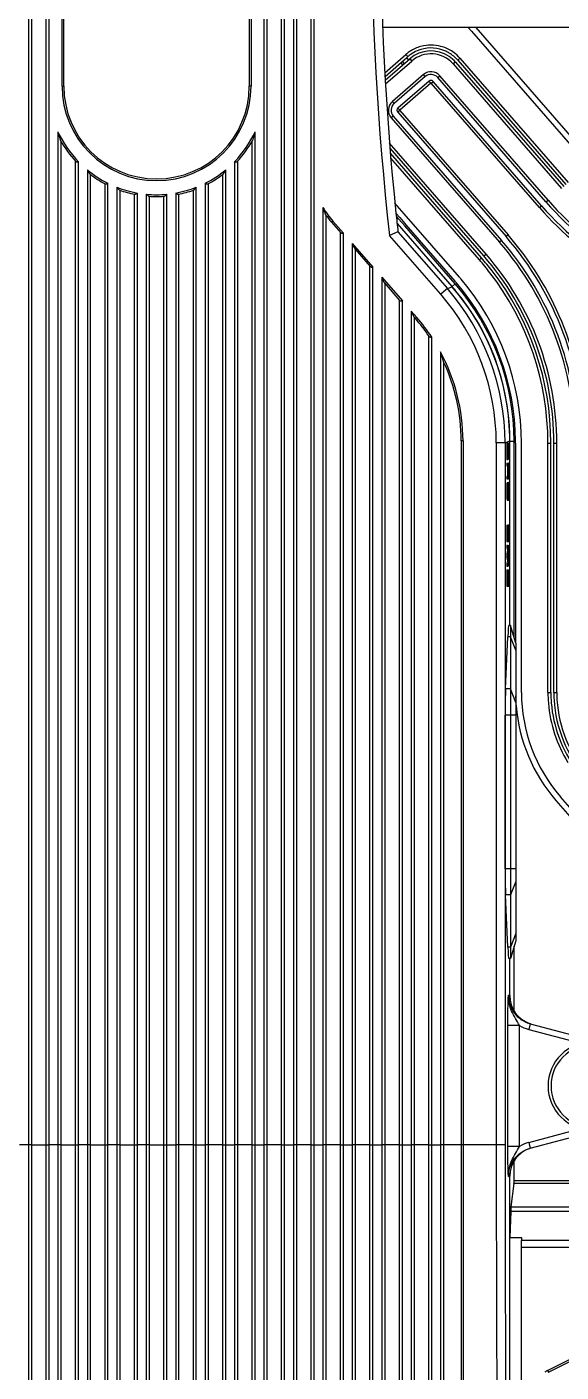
# Model space of a CAD drawing. Header units: millimetres. Extents: x -1070 to 42146, y 1440 to 12921.
# Drawn here: x 6972.3 to 7063, y 3019.2 to 3247.9 of the extents above; entities that cross this region are included whole.
import ezdxf

# ---------------------------------------------------------------- set-up
doc = ezdxf.new("R2010")
doc.units = ezdxf.units.MM
doc.layers.add('06___PRT_ALL_SURFS', color=7, linetype='Continuous')

msp = doc.modelspace()

# ---------------------------------------------------------------- linework, layer by layer
at = {"color": 7, "linetype": 'Continuous', "lineweight": -3}
for p, q in [((6972.525, 3477.826), (6972.525, 3057.826)), ((6973.025, 3477.826), (6973.025, 3057.826)), ((6975.525, 3057.826), (6975.525, 3477.826)), ((6976.025, 3057.826), (6976.025, 3477.826)), ((7012.525, 3477.826), (7012.525, 3057.826)), ((7013.025, 3477.826), (7013.025, 3057.826)), ((7015.525, 3057.826), (7015.525, 3477.826)), ((7016.025, 3057.826), (7016.025, 3477.826)), ((7017.525, 3477.826), (7017.525, 3057.826)), ((7018.025, 3477.826), (7018.025, 3057.826)), ((7020.525, 3057.826), (7020.525, 3477.826)), ((7021.025, 3057.826), (7021.025, 3477.826)), ((6978.225, 3237.826), (6978.225, 3297.826)), ((6978.525, 3237.826), (6978.525, 3297.826)), ((7010.025, 3297.826), (7010.025, 3237.826)), ((7010.325, 3297.826), (7010.325, 3237.826)), ((7047.212, 3247.826), (7032.681, 3247.826)), ((7048.537, 3247.826), (7047.212, 3247.826)), ((7047.212, 3247.826), (7047.782, 3247.17)), ((7047.782, 3247.17), (7067.59, 3224.384)), ((7212.275, 3247.826), (7048.537, 3247.826)), ((7068.345, 3225.04), (7048.537, 3247.826)), ((7033.047, 3240.121), (7036.628, 3243.234)), ((7033.08, 3239.487), (7036.768, 3242.693)), ((7033.116, 3238.856), (7037.284, 3242.48)), ((7033.155, 3238.228), (7037.612, 3242.102)), ((7035.743, 3241.802), (7036.071, 3241.425)), ((7036.013, 3242.037), (7036.341, 3241.66)), ((7036.628, 3243.234), (7036.956, 3242.857)), ((7036.768, 3242.693), (7036.956, 3242.857)), ((7037.096, 3242.316), (7036.768, 3242.693)), ((7037.284, 3242.48), (7037.612, 3242.102)), ((7045.044, 3241.937), (7044.666, 3241.609)), ((7044.666, 3241.609), (7063.062, 3220.448)), ((7045.044, 3241.937), (7063.439, 3220.776)), ((7045.798, 3242.593), (7045.421, 3242.265)), ((7045.421, 3242.265), (7063.816, 3221.104)), ((7045.798, 3242.593), (7064.194, 3221.432)), ((7033.215, 3238.942), (7033.102, 3239.071)), ((7039.608, 3239.807), (7034.325, 3235.214)), ((7039.909, 3239.461), (7034.626, 3234.868)), ((7039.909, 3239.461), (7039.608, 3239.807)), ((7042.025, 3239.313), (7042.371, 3239.613)), ((7060.42, 3218.151), (7042.025, 3239.313)), ((7060.766, 3218.452), (7042.371, 3239.613)), ((6978.225, 3237.826), (6978.525, 3237.826)), ((7010.325, 3237.826), (7010.025, 3237.826)), ((7040.565, 3238.706), (7035.282, 3234.114)), ((7040.865, 3238.36), (7035.582, 3233.768)), ((7040.865, 3238.36), (7040.565, 3238.706)), ((7040.924, 3238.356), (7041.27, 3238.657)), ((7059.32, 3217.195), (7040.924, 3238.356)), ((7059.665, 3217.495), (7041.27, 3238.657)), ((7034.626, 3234.868), (7034.325, 3235.214)), ((7034.478, 3232.752), (7034.132, 3232.452)), ((7034.132, 3232.452), (7052.527, 3211.29)), ((7034.478, 3232.752), (7052.873, 3211.591)), ((7035.578, 3233.709), (7035.232, 3233.408)), ((7035.232, 3233.408), (7053.628, 3212.247)), ((7035.582, 3233.768), (7035.282, 3234.114)), ((7035.578, 3233.709), (7053.974, 3212.547)), ((6977.525, 3230.09), (6977.525, 3057.826)), ((7011.025, 3057.826), (7011.025, 3230.09)), ((6978.025, 3228.472), (6978.025, 3057.826)), ((7010.525, 3057.826), (7010.525, 3228.472)), ((7050.232, 3209.295), (7033.855, 3228.134)), ((7049.854, 3208.967), (7033.926, 3227.29)), ((7049.477, 3208.639), (7033.996, 3226.447)), ((7049.1, 3208.31), (7034.067, 3225.603)), ((6980.525, 3225.033), (6980.525, 3225.078)), ((6980.525, 3057.826), (6980.525, 3225.033)), ((6981.025, 3057.826), (6981.025, 3224.987)), ((6982.525, 3223.601), (6982.525, 3057.826)), ((7006.025, 3057.826), (7006.025, 3223.601)), ((7007.525, 3224.987), (7007.525, 3057.826)), ((7008.025, 3225.078), (7008.025, 3225.033)), ((7008.025, 3225.033), (7008.025, 3057.826)), ((6983.025, 3222.826), (6983.025, 3057.826)), ((6985.525, 3221.221), (6985.525, 3221.243)), ((6985.525, 3057.826), (6985.525, 3221.221)), ((6986.025, 3057.826), (6986.025, 3221.323)), ((7002.525, 3221.323), (7002.525, 3057.826)), ((7003.025, 3221.243), (7003.025, 3221.221)), ((7003.025, 3221.221), (7003.025, 3057.826)), ((7005.525, 3057.826), (7005.525, 3222.826)), ((6987.525, 3220.655), (6987.525, 3057.826)), ((6988.025, 3220.148), (6988.025, 3057.826)), ((6990.525, 3219.446), (6990.525, 3219.455)), ((6990.525, 3057.826), (6990.525, 3219.446)), ((6991.025, 3057.826), (6991.025, 3219.664)), ((6992.525, 3219.459), (6992.525, 3057.826)), ((6993.025, 3219.118), (6993.025, 3057.826)), ((6995.525, 3057.826), (6995.525, 3219.118)), ((6996.025, 3057.826), (6996.025, 3219.459)), ((6997.525, 3219.664), (6997.525, 3057.826)), ((6998.025, 3219.455), (6998.025, 3219.446)), ((6998.025, 3219.446), (6998.025, 3057.826)), ((7000.525, 3057.826), (7000.525, 3220.148)), ((7001.025, 3057.826), (7001.025, 3220.655)), ((7022.525, 3217.205), (7022.525, 3057.826)), ((7036.33, 3216.141), (7034.772, 3217.934)), ((7034.953, 3216.2), (7035.575, 3215.485)), ((7059.32, 3217.195), (7059.665, 3217.495)), ((7060.42, 3218.151), (7060.766, 3218.452)), ((7023.025, 3215.926), (7023.025, 3057.826)), ((7024.226, 3214.899), (7024, 3214.702)), ((7024, 3214.702), (7025.566, 3212.9)), ((7024.226, 3214.899), (7026.025, 3212.83)), ((7035.361, 3215.299), (7035.005, 3215.708)), ((7035.403, 3214.201), (7035.13, 3214.515)), ((7035.135, 3214.467), (7044.469, 3203.73)), ((7035.922, 3214.652), (7035.361, 3215.299)), ((7035.909, 3213.62), (7035.403, 3214.201)), ((7035.575, 3215.485), (7036.137, 3214.839)), ((7036.428, 3214.071), (7035.922, 3214.652)), ((7036.137, 3214.839), (7036.642, 3214.258)), ((7045.703, 3205.358), (7036.33, 3216.141)), ((7045.003, 3204.206), (7036.428, 3214.071)), ((7036.642, 3214.258), (7044.949, 3204.702)), ((7025.525, 3212.9), (7025.525, 3212.948)), ((7025.525, 3057.826), (7025.525, 3212.9)), ((7026.025, 3057.826), (7026.025, 3212.83)), ((7035.281, 3213.073), (7033.842, 3212.443)), ((7042.533, 3202.445), (7033.842, 3212.443)), ((7035.281, 3213.073), (7043.664, 3203.429)), ((7044.484, 3203.755), (7035.909, 3213.62)), ((7053.974, 3212.547), (7053.628, 3212.247)), ((7027.525, 3211.104), (7031.025, 3207.078)), ((7027.525, 3211.104), (7027.525, 3057.826)), ((7027.983, 3210.12), (7030.566, 3207.148)), ((7028.025, 3210.072), (7028.025, 3057.826)), ((7052.873, 3211.591), (7052.527, 3211.29)), ((7030.525, 3207.148), (7030.525, 3207.196)), ((7030.525, 3057.826), (7030.525, 3207.148)), ((7031.025, 3057.826), (7031.025, 3207.078)), ((7049.1, 3208.31), (7049.477, 3208.639)), ((7049.854, 3208.967), (7050.232, 3209.295)), ((7032.525, 3205.352), (7036.025, 3201.326)), ((7032.525, 3205.352), (7032.525, 3057.826)), ((7032.983, 3204.368), (7035.566, 3201.396)), ((7033.025, 3204.32), (7033.025, 3057.826)), ((7043.664, 3203.429), (7042.533, 3202.445)), ((7043.664, 3203.429), (7044.469, 3203.73)), ((7044.484, 3203.755), (7045.003, 3204.206)), ((7035.525, 3201.396), (7035.525, 3201.444)), ((7035.525, 3057.826), (7035.525, 3201.396)), ((7036.025, 3057.826), (7036.025, 3201.326)), ((7037.525, 3199.601), (7038.469, 3198.514)), ((7037.525, 3199.601), (7037.525, 3057.826)), ((7037.983, 3198.616), (7038.243, 3198.317)), ((7038.025, 3198.568), (7038.025, 3057.826)), ((7038.469, 3198.514), (7038.243, 3198.317)), ((7040.525, 3195.295), (7040.525, 3195.356)), ((7040.525, 3057.826), (7040.525, 3195.295)), ((7041.025, 3057.826), (7041.025, 3195.149)), ((7042.525, 3192.635), (7042.525, 3057.826)), ((7043.025, 3190.97), (7043.025, 3057.826)), ((7046.025, 3177.503), (7046.025, 3057.826)), ((7046.325, 3177.503), (7046.025, 3177.503)), ((7046.325, 3177.503), (7046.325, 3057.826)), ((7053.47, 3177.202), (7054.275, 3177.503)), ((7054.275, 3146.126), (7054.275, 3177.503)), ((7054.302, 3146.126), (7054.302, 3177.494)), ((7054.302, 3177.494), (7054.99, 3177.494)), ((7054.99, 3146.126), (7054.99, 3177.494)), ((7053.47, 3177.202), (7051.97, 3177.202)), ((7051.97, 3177.202), (7051.97, 3057.826)), ((7053.47, 3177.202), (7053.47, 3057.826)), ((7053.768, 3177.201), (7053.968, 3177.201)), ((7053.768, 3177.201), (7053.768, 3174.351)), ((7053.985, 3177.201), (7053.968, 3177.201)), ((7053.968, 3177.201), (7053.968, 3174.351)), ((7053.985, 3176.001), (7053.985, 3177.201)), ((7054.125, 3176.001), (7053.985, 3176.001)), ((7053.985, 3175.551), (7054.125, 3175.551)), ((7053.985, 3174.351), (7053.985, 3175.551)), ((7054.125, 3175.551), (7054.125, 3176.001)), ((7055.251, 3177.148), (7055.251, 3146.126)), ((7056.251, 3134.728), (7056.251, 3177.148)), ((7060.751, 3134.728), (7060.751, 3177.148)), ((7060.751, 3177.148), (7061.251, 3177.148)), ((7061.251, 3134.728), (7061.251, 3177.148)), ((7061.751, 3134.728), (7061.751, 3177.148)), ((7061.751, 3177.148), (7062.251, 3177.148)), ((7062.251, 3134.728), (7062.251, 3177.148)), ((7053.768, 3174.351), (7053.968, 3174.351)), ((7053.768, 3173.751), (7053.968, 3173.751)), ((7053.768, 3173.751), (7053.768, 3173.301)), ((7053.768, 3173.301), (7053.968, 3173.301)), ((7053.872, 3173.301), (7053.885, 3173.226)), ((7053.885, 3173.226), (7054.085, 3173.226)), ((7053.885, 3173.226), (7053.895, 3173.076)), ((7053.895, 3173.076), (7054.095, 3173.076)), ((7053.895, 3173.076), (7053.902, 3172.851)), ((7053.902, 3172.851), (7054.102, 3172.851)), ((7053.902, 3172.851), (7053.905, 3172.551)), ((7053.968, 3174.351), (7053.985, 3174.351)), ((7054.072, 3173.751), (7053.968, 3173.751)), ((7053.968, 3173.751), (7053.968, 3173.301)), ((7053.968, 3173.301), (7054.072, 3173.301)), ((7054.088, 3173.676), (7054.072, 3173.751)), ((7054.072, 3173.301), (7054.085, 3173.226)), ((7054.085, 3173.226), (7054.095, 3173.076)), ((7054.102, 3173.526), (7054.088, 3173.676)), ((7054.095, 3173.076), (7054.102, 3172.851)), ((7054.115, 3173.226), (7054.102, 3173.526)), ((7054.102, 3172.851), (7054.105, 3172.551)), ((7054.122, 3172.926), (7054.115, 3173.226)), ((7054.125, 3172.551), (7054.122, 3172.926)), ((7053.768, 3171.501), (7053.968, 3171.501)), ((7053.768, 3171.501), (7053.768, 3171.051)), ((7053.768, 3171.051), (7053.968, 3171.051)), ((7053.822, 3170.451), (7053.805, 3170.376)), ((7053.822, 3170.451), (7054.022, 3170.451)), ((7053.885, 3171.576), (7053.872, 3171.501)), ((7053.895, 3171.726), (7053.885, 3171.576)), ((7053.885, 3171.576), (7054.085, 3171.576)), ((7053.902, 3171.951), (7053.895, 3171.726)), ((7053.895, 3171.726), (7054.095, 3171.726)), ((7053.905, 3172.251), (7053.902, 3171.951)), ((7053.902, 3171.951), (7054.102, 3171.951)), ((7053.905, 3172.551), (7054.105, 3172.551)), ((7053.905, 3172.551), (7053.905, 3172.251)), ((7053.905, 3172.251), (7054.105, 3172.251)), ((7054.072, 3171.501), (7053.968, 3171.501)), ((7053.968, 3171.501), (7053.968, 3171.051)), ((7053.968, 3171.051), (7054.072, 3171.051)), ((7054.022, 3170.451), (7054.005, 3170.376)), ((7054.072, 3170.451), (7054.022, 3170.451)), ((7054.085, 3171.576), (7054.072, 3171.501)), ((7054.072, 3171.051), (7054.088, 3171.126)), ((7054.088, 3170.376), (7054.072, 3170.451)), ((7054.095, 3171.726), (7054.085, 3171.576)), ((7054.088, 3171.126), (7054.102, 3171.276)), ((7054.102, 3171.951), (7054.095, 3171.726)), ((7054.105, 3172.251), (7054.102, 3171.951)), ((7054.102, 3171.276), (7054.115, 3171.576)), ((7054.105, 3172.551), (7054.105, 3172.251)), ((7054.115, 3171.576), (7054.122, 3171.876)), ((7054.122, 3171.876), (7054.125, 3172.251)), ((7054.125, 3172.251), (7054.125, 3172.551)), ((7053.772, 3169.626), (7053.768, 3169.251)), ((7053.768, 3169.251), (7053.968, 3169.251)), ((7053.768, 3169.251), (7053.768, 3168.651)), ((7053.768, 3168.651), (7053.968, 3168.651)), ((7053.768, 3168.651), (7053.772, 3168.276)), ((7053.778, 3169.926), (7053.772, 3169.626)), ((7053.772, 3169.626), (7053.971, 3169.626)), ((7053.772, 3168.276), (7053.971, 3168.276)), ((7053.772, 3168.276), (7053.778, 3167.976)), ((7053.792, 3170.226), (7053.778, 3169.926)), ((7053.778, 3169.926), (7053.978, 3169.926)), ((7053.805, 3170.376), (7053.792, 3170.226)), ((7053.792, 3170.226), (7053.991, 3170.226)), ((7053.805, 3170.376), (7054.005, 3170.376)), ((7053.971, 3169.626), (7053.968, 3169.251)), ((7053.968, 3169.251), (7053.968, 3168.651)), ((7053.968, 3168.651), (7053.971, 3168.276)), ((7053.978, 3169.926), (7053.971, 3169.626)), ((7053.971, 3168.276), (7053.978, 3167.976)), ((7053.991, 3170.226), (7053.978, 3169.926)), ((7053.988, 3169.251), (7053.991, 3169.551)), ((7053.988, 3168.651), (7053.988, 3169.251)), ((7053.988, 3169.251), (7054.105, 3169.251)), ((7053.991, 3168.351), (7053.988, 3168.651)), ((7053.988, 3168.651), (7054.105, 3168.651)), ((7054.005, 3170.376), (7053.991, 3170.226)), ((7053.991, 3169.551), (7053.998, 3169.776)), ((7053.991, 3169.551), (7054.102, 3169.551)), ((7053.998, 3168.126), (7053.991, 3168.351)), ((7053.991, 3168.351), (7054.102, 3168.351)), ((7053.998, 3169.776), (7054.008, 3169.926)), ((7053.998, 3169.776), (7054.095, 3169.776)), ((7054.008, 3169.926), (7054.022, 3170.001)), ((7054.008, 3169.926), (7054.085, 3169.926)), ((7054.022, 3170.001), (7054.072, 3170.001)), ((7054.072, 3170.001), (7054.085, 3169.926)), ((7054.085, 3169.926), (7054.095, 3169.776)), ((7054.102, 3170.226), (7054.088, 3170.376)), ((7054.095, 3169.776), (7054.102, 3169.551)), ((7054.102, 3168.351), (7054.095, 3168.126)), ((7054.115, 3169.926), (7054.102, 3170.226)), ((7054.102, 3169.551), (7054.105, 3169.251)), ((7054.105, 3168.651), (7054.102, 3168.351)), ((7054.105, 3169.251), (7054.105, 3168.651)), ((7054.122, 3169.626), (7054.115, 3169.926)), ((7054.115, 3167.976), (7054.122, 3168.276)), ((7054.125, 3169.251), (7054.122, 3169.626)), ((7054.122, 3168.276), (7054.125, 3168.651)), ((7054.125, 3168.651), (7054.125, 3169.251)), ((7053.778, 3167.976), (7053.978, 3167.976)), ((7053.778, 3167.976), (7053.792, 3167.676)), ((7053.792, 3167.676), (7053.991, 3167.676)), ((7053.792, 3167.676), (7053.805, 3167.526)), ((7053.805, 3167.526), (7054.005, 3167.526)), ((7053.805, 3167.526), (7053.822, 3167.451)), ((7053.822, 3167.451), (7054.022, 3167.451)), ((7053.978, 3167.976), (7053.991, 3167.676)), ((7053.991, 3167.676), (7054.005, 3167.526)), ((7054.008, 3167.976), (7053.998, 3168.126)), ((7053.998, 3168.126), (7054.095, 3168.126)), ((7054.005, 3167.526), (7054.022, 3167.451)), ((7054.022, 3167.901), (7054.008, 3167.976)), ((7054.008, 3167.976), (7054.085, 3167.976)), ((7054.072, 3167.901), (7054.022, 3167.901)), ((7054.022, 3167.451), (7054.072, 3167.451)), ((7054.085, 3167.976), (7054.072, 3167.901)), ((7054.072, 3167.451), (7054.088, 3167.526)), ((7054.095, 3168.126), (7054.085, 3167.976)), ((7054.088, 3167.526), (7054.102, 3167.676)), ((7054.102, 3167.676), (7054.115, 3167.976)), ((7053.772, 3162.576), (7053.768, 3162.201)), ((7053.768, 3162.201), (7053.968, 3162.201)), ((7053.768, 3162.201), (7053.768, 3160.401)), ((7053.782, 3162.876), (7053.772, 3162.576)), ((7053.772, 3162.576), (7053.971, 3162.576)), ((7053.795, 3163.101), (7053.782, 3162.876)), ((7053.782, 3162.876), (7053.981, 3162.876)), ((7053.805, 3163.176), (7053.795, 3163.101)), ((7053.795, 3163.101), (7053.995, 3163.101)), ((7053.805, 3163.176), (7054.005, 3163.176)), ((7053.925, 3163.251), (7053.917, 3163.176)), ((7053.925, 3163.251), (7054.125, 3163.251)), ((7053.971, 3162.576), (7053.968, 3162.201)), ((7053.968, 3162.201), (7053.968, 3160.401)), ((7053.981, 3162.876), (7053.971, 3162.576)), ((7053.995, 3163.101), (7053.981, 3162.876)), ((7053.985, 3162.276), (7053.988, 3162.501)), ((7053.985, 3160.851), (7053.985, 3162.276)), ((7053.985, 3162.276), (7054.035, 3162.276)), ((7053.988, 3162.501), (7053.995, 3162.651)), ((7053.988, 3162.501), (7054.032, 3162.501)), ((7054.005, 3163.176), (7053.995, 3163.101)), ((7053.995, 3162.651), (7054.005, 3162.726)), ((7053.995, 3162.651), (7054.025, 3162.651)), ((7054.018, 3163.176), (7054.005, 3163.176)), ((7054.005, 3162.726), (7054.015, 3162.726)), ((7054.015, 3162.726), (7054.025, 3162.651)), ((7054.028, 3163.101), (7054.018, 3163.176)), ((7054.025, 3162.651), (7054.032, 3162.501)), ((7054.042, 3162.876), (7054.028, 3163.101)), ((7054.032, 3162.501), (7054.035, 3162.276)), ((7054.035, 3162.276), (7054.035, 3160.851)), ((7054.048, 3162.576), (7054.042, 3162.876)), ((7054.125, 3163.251), (7054.048, 3162.576)), ((7054.055, 3162.126), (7054.125, 3162.726)), ((7054.055, 3160.851), (7054.055, 3162.126)), ((7054.125, 3162.726), (7054.125, 3163.251)), ((7053.768, 3160.401), (7053.968, 3160.401)), ((7053.768, 3159.801), (7053.968, 3159.801)), ((7053.768, 3159.801), (7053.768, 3159.351)), ((7053.768, 3159.351), (7053.968, 3159.351)), ((7053.768, 3159.351), (7053.889, 3158.901)), ((7053.968, 3160.401), (7054.125, 3160.401)), ((7054.125, 3159.201), (7053.968, 3159.801)), ((7053.968, 3159.801), (7053.968, 3159.351)), ((7053.968, 3159.351), (7054.088, 3158.901)), ((7054.035, 3160.851), (7053.985, 3160.851)), ((7054.125, 3160.851), (7054.055, 3160.851)), ((7054.125, 3160.401), (7054.125, 3160.851)), ((7054.125, 3158.601), (7054.125, 3159.201)), ((7053.889, 3158.901), (7053.768, 3158.301)), ((7053.768, 3158.301), (7053.968, 3158.301)), ((7053.768, 3158.301), (7053.768, 3157.701)), ((7053.768, 3157.701), (7053.968, 3157.701)), ((7053.768, 3157.701), (7053.889, 3157.101)), ((7053.889, 3157.101), (7053.768, 3156.651)), ((7053.889, 3158.901), (7054.088, 3158.901)), ((7053.889, 3157.101), (7054.088, 3157.101)), ((7054.088, 3158.901), (7053.968, 3158.301)), ((7053.968, 3158.301), (7053.968, 3157.701)), ((7053.968, 3157.701), (7054.088, 3157.101)), ((7054.088, 3157.101), (7053.968, 3156.651)), ((7053.968, 3156.201), (7054.125, 3156.801)), ((7053.998, 3158.001), (7054.125, 3158.601)), ((7054.125, 3157.401), (7053.998, 3158.001)), ((7054.125, 3156.801), (7054.125, 3157.401)), ((7053.768, 3156.651), (7053.968, 3156.651)), ((7053.768, 3156.651), (7053.768, 3156.201)), ((7053.768, 3156.201), (7053.968, 3156.201)), ((7053.772, 3155.001), (7053.768, 3154.626)), ((7053.768, 3154.626), (7053.968, 3154.626)), ((7053.768, 3154.626), (7053.768, 3152.826)), ((7053.782, 3155.301), (7053.772, 3155.001)), ((7053.772, 3155.001), (7053.971, 3155.001)), ((7053.795, 3155.526), (7053.782, 3155.301)), ((7053.782, 3155.301), (7053.981, 3155.301)), ((7053.805, 3155.601), (7053.795, 3155.526)), ((7053.795, 3155.526), (7053.995, 3155.526)), ((7053.805, 3155.601), (7054.005, 3155.601)), ((7053.968, 3156.651), (7053.968, 3156.201)), ((7053.971, 3155.001), (7053.968, 3154.626)), ((7053.968, 3154.626), (7053.968, 3152.826)), ((7053.981, 3155.301), (7053.971, 3155.001)), ((7053.995, 3155.526), (7053.981, 3155.301)), ((7053.985, 3154.701), (7053.988, 3154.926)), ((7053.985, 3153.276), (7053.985, 3154.701)), ((7053.985, 3154.701), (7054.035, 3154.701)), ((7053.988, 3154.926), (7053.995, 3155.076)), ((7053.988, 3154.926), (7054.032, 3154.926)), ((7054.005, 3155.601), (7053.995, 3155.526)), ((7053.995, 3155.076), (7054.005, 3155.151)), ((7053.995, 3155.076), (7054.025, 3155.076)), ((7054.018, 3155.601), (7054.005, 3155.601)), ((7054.005, 3155.151), (7054.015, 3155.151)), ((7054.015, 3155.151), (7054.025, 3155.076)), ((7054.028, 3155.526), (7054.018, 3155.601)), ((7054.025, 3155.076), (7054.032, 3154.926)), ((7054.042, 3155.301), (7054.028, 3155.526)), ((7054.032, 3154.926), (7054.035, 3154.701)), ((7054.035, 3154.701), (7054.035, 3153.276)), ((7054.052, 3155.001), (7054.042, 3155.301)), ((7054.055, 3154.626), (7054.052, 3155.001)), ((7054.055, 3153.276), (7054.055, 3154.626)), ((7053.768, 3152.826), (7053.968, 3152.826)), ((7053.968, 3152.826), (7054.125, 3152.826)), ((7054.035, 3153.276), (7053.985, 3153.276)), ((7054.125, 3153.276), (7054.055, 3153.276)), ((7054.125, 3152.826), (7054.125, 3153.276)), ((7054.375, 3146.126), (7054.116, 3146.126)), ((7055.275, 3143.126), (7054.375, 3146.126)), ((7054.375, 3146.126), (7054.375, 3144.218)), ((7054.99, 3144.073), (7054.99, 3146.126)), ((7055.251, 3146.126), (7055.251, 3143.126)), ((7053.557, 3135.352), (7053.931, 3144.218)), ((7054.375, 3144.218), (7053.931, 3144.218)), ((7055.275, 3141.908), (7054.375, 3144.218)), ((7054.375, 3144.218), (7054.375, 3135.352)), ((7055.275, 3143.126), (7055.275, 3141.908)), ((7055.275, 3141.908), (7055.275, 3134.426)), ((7054.375, 3135.352), (7053.557, 3135.352)), ((7055.275, 3133.042), (7054.375, 3135.352)), ((7054.375, 3135.352), (7054.375, 3130.885)), ((7055.275, 3134.426), (7055.275, 3133.042)), ((7060.751, 3134.728), (7061.251, 3134.728)), ((7061.751, 3134.728), (7062.251, 3134.728)), ((7055.275, 3133.042), (7055.275, 3130.885)), ((7053.484, 3104.766), (7053.484, 3130.885)), ((7054.375, 3130.885), (7053.484, 3130.885)), ((7055.275, 3130.885), (7054.375, 3130.885)), ((7054.375, 3130.885), (7054.375, 3104.766)), ((7055.275, 3130.885), (7055.275, 3104.766)), ((7062.119, 3116.359), (7085.11, 3089.91)), ((7085.865, 3090.566), (7062.874, 3117.015)), ((7054.375, 3104.766), (7053.484, 3104.766)), ((7055.275, 3104.766), (7054.375, 3104.766)), ((7054.375, 3104.766), (7054.375, 3100.299)), ((7055.275, 3104.766), (7055.275, 3102.61)), ((7055.275, 3102.61), (7054.375, 3100.299)), ((7055.275, 3102.61), (7055.275, 3101.226)), ((7053.931, 3091.433), (7053.557, 3100.299)), ((7054.375, 3100.299), (7053.557, 3100.299)), ((7054.375, 3100.299), (7054.375, 3091.433)), ((7055.275, 3101.226), (7055.275, 3093.744)), ((7055.275, 3093.744), (7054.375, 3091.433)), ((7055.275, 3093.744), (7055.275, 3092.526)), ((7054.375, 3091.433), (7053.931, 3091.433)), ((7055.275, 3092.526), (7054.375, 3089.526)), ((7054.375, 3091.433), (7054.375, 3089.526)), ((7054.99, 3089.526), (7054.99, 3091.579)), ((7054.375, 3089.526), (7054.116, 3089.526)), ((7054.275, 3083.179), (7054.275, 3089.526)), ((7054.302, 3083.179), (7054.302, 3089.526)), ((7054.99, 3083.179), (7054.99, 3089.526)), ((7054.275, 3083.179), (7054.029, 3083.245)), ((7054.302, 3082.655), (7054.302, 3083.179)), ((7054.99, 3080.602), (7054.99, 3083.179)), ((7053.928, 3057.542), (7053.928, 3078.11)), ((7055.927, 3078.11), (7053.928, 3078.11)), ((7055.927, 3057.542), (7055.927, 3078.11)), ((7057.739, 3078.413), (7057.48, 3077.447)), ((7057.48, 3077.447), (7066.343, 3075.073)), ((7057.604, 3078.452), (7057.739, 3078.413)), ((7057.739, 3078.413), (7070.216, 3075.07)), ((7057.48, 3058.204), (7066.343, 3060.579)), ((7057.739, 3057.238), (7070.216, 3060.581)), ((6972.525, 3057.826), (6971.025, 3057.826)), ((6972.525, 3057.826), (6972.525, 2970.461)), ((6973.025, 3057.826), (6972.525, 3057.826)), ((6973.025, 3057.826), (6973.025, 2970.64)), ((6975.525, 2969.592), (6975.525, 3057.826)), ((6975.525, 3057.826), (6976.025, 3057.826)), ((6976.025, 2969.002), (6976.025, 3057.826)), ((6977.525, 3057.826), (6976.025, 3057.826)), ((6977.525, 3057.826), (6977.525, 2968.466)), ((6978.025, 3057.826), (6977.525, 3057.826)), ((6978.025, 3057.826), (6978.025, 2968.693)), ((6980.525, 2967.936), (6980.525, 3057.826)), ((6980.525, 3057.826), (6981.025, 3057.826)), ((6981.025, 2967.411), (6981.025, 3057.826)), ((6982.525, 3057.826), (6981.025, 3057.826)), ((6982.525, 3057.826), (6982.525, 2967.04)), ((6983.025, 3057.826), (6982.525, 3057.826)), ((6983.025, 3057.826), (6983.025, 2967.314)), ((6985.525, 2966.821), (6985.525, 3057.826)), ((6985.525, 3057.826), (6986.025, 3057.826)), ((6986.025, 2966.353), (6986.025, 3057.826)), ((6987.525, 3057.826), (6986.025, 3057.826)), ((6987.525, 3057.826), (6987.525, 2966.135)), ((6988.025, 3057.826), (6987.525, 3057.826)), ((6988.025, 3057.826), (6988.025, 2966.455)), ((6990.525, 2966.212), (6990.525, 3057.826)), ((6990.525, 3057.826), (6991.025, 3057.826)), ((6991.025, 2965.796), (6991.025, 3057.826)), ((6992.525, 3057.826), (6991.025, 3057.826)), ((6992.525, 3057.826), (6992.525, 2965.724)), ((6993.025, 3057.826), (6992.525, 3057.826)), ((6993.025, 3057.826), (6993.025, 2966.091)), ((6993.025, 3057.826), (6995.525, 3057.826)), ((6995.525, 2966.091), (6995.525, 3057.826)), ((6995.525, 3057.826), (6996.025, 3057.826)), ((6996.025, 2965.724), (6996.025, 3057.826)), ((6996.025, 3057.826), (6997.525, 3057.826)), ((6997.525, 3057.826), (6997.525, 2965.796)), ((6998.025, 3057.826), (6997.525, 3057.826)), ((6998.025, 3057.826), (6998.025, 2966.212)), ((7000.525, 3057.826), (6998.025, 3057.826)), ((7000.525, 2966.455), (7000.525, 3057.826)), ((7000.525, 3057.826), (7001.025, 3057.826)), ((7001.025, 2966.135), (7001.025, 3057.826)), ((7001.025, 3057.826), (7002.525, 3057.826)), ((7002.525, 3057.826), (7002.525, 2966.353)), ((7003.025, 3057.826), (7002.525, 3057.826)), ((7003.025, 3057.826), (7003.025, 2966.821)), ((7005.525, 3057.826), (7003.025, 3057.826)), ((7005.525, 2967.314), (7005.525, 3057.826)), ((7005.525, 3057.826), (7006.025, 3057.826)), ((7006.025, 2967.04), (7006.025, 3057.826)), ((7006.025, 3057.826), (7007.525, 3057.826)), ((7008.025, 3057.826), (7007.525, 3057.826)), ((7007.525, 3057.826), (7007.525, 2967.411)), ((7008.025, 3057.826), (7008.025, 2967.936)), ((7010.525, 3057.826), (7008.025, 3057.826)), ((7010.525, 2968.693), (7010.525, 3057.826)), ((7010.525, 3057.826), (7011.025, 3057.826)), ((7011.025, 2968.466), (7011.025, 3057.826)), ((7011.025, 3057.826), (7012.525, 3057.826)), ((7012.525, 3057.826), (7012.525, 2969.002)), ((7013.025, 3057.826), (7012.525, 3057.826)), ((7013.025, 3057.826), (7013.025, 2969.592)), ((7015.525, 3057.826), (7013.025, 3057.826)), ((7015.525, 2970.64), (7015.525, 3057.826)), ((7015.525, 3057.826), (7016.025, 3057.826)), ((7016.025, 2970.461), (7016.025, 3057.826)), ((7016.025, 3057.826), (7017.525, 3057.826)), ((7017.525, 3057.826), (7017.525, 2971.181)), ((7018.025, 3057.826), (7017.525, 3057.826)), ((7018.025, 3057.826), (7018.025, 2971.848)), ((7020.525, 3057.826), (7018.025, 3057.826)), ((7020.525, 2973.239), (7020.525, 3057.826)), ((7020.525, 3057.826), (7021.025, 3057.826)), ((7021.025, 2973.101), (7021.025, 3057.826)), ((7021.025, 3057.826), (7022.525, 3057.826)), ((7023.025, 3057.826), (7022.525, 3057.826)), ((7022.525, 3057.826), (7022.525, 2974.036)), ((7023.025, 3057.826), (7023.025, 2974.797)), ((7025.525, 3057.826), (7023.025, 3057.826)), ((7025.525, 2976.592), (7025.525, 3057.826)), ((7025.525, 3057.826), (7026.025, 3057.826)), ((7026.025, 2976.509), (7026.025, 3057.826)), ((7026.025, 3057.826), (7027.525, 3057.826)), ((7028.025, 3057.826), (7027.525, 3057.826)), ((7027.525, 3057.826), (7027.525, 2977.71)), ((7028.025, 3057.826), (7028.025, 2978.596)), ((7030.525, 3057.826), (7028.025, 3057.826)), ((7030.525, 2980.917), (7030.525, 3057.826)), ((7030.525, 3057.826), (7031.025, 3057.826)), ((7031.025, 2980.898), (7031.025, 3057.826)), ((7031.025, 3057.826), (7032.525, 3057.826)), ((7033.025, 3057.826), (7032.525, 3057.826)), ((7032.525, 3057.826), (7032.525, 2982.459)), ((7033.025, 3057.826), (7033.025, 2983.526)), ((7035.525, 3057.826), (7033.025, 3057.826)), ((7035.525, 2986.613), (7035.525, 3057.826)), ((7035.525, 3057.826), (7036.025, 3057.826)), ((7036.025, 2986.68), (7036.025, 3057.826)), ((7036.025, 3057.826), (7037.525, 3057.826)), ((7037.525, 3057.826), (7037.525, 2988.806)), ((7038.025, 3057.826), (7037.525, 3057.826)), ((7038.025, 3057.826), (7038.025, 2990.185)), ((7040.525, 3057.826), (7038.025, 3057.826)), ((7040.525, 2994.673), (7040.525, 3057.826)), ((7040.525, 3057.826), (7041.025, 3057.826)), ((7041.025, 2994.887), (7041.025, 3057.826)), ((7041.025, 3057.826), (7042.525, 3057.826)), ((7042.525, 3057.826), (7042.525, 2998.251)), ((7043.025, 3057.826), (7042.525, 3057.826)), ((7043.025, 3057.826), (7043.025, 3000.462)), ((7046.025, 3057.826), (7043.025, 3057.826)), ((7046.025, 3057.826), (7046.025, 3017.826)), ((7046.325, 3057.826), (7046.025, 3057.826)), ((7046.325, 3057.826), (7046.325, 3017.791)), ((7051.97, 3057.826), (7046.325, 3057.826)), ((7053.47, 3057.826), (7051.97, 3057.826)), ((7055.927, 3057.542), (7053.928, 3057.542)), ((7057.48, 3058.204), (7057.739, 3057.238)), ((7057.64, 3057.211), (7057.739, 3057.238)), ((7054.99, 3052.473), (7054.99, 3055.05)), ((7054.029, 3052.407), (7054.275, 3052.473)), ((7054.275, 3017.826), (7054.275, 3052.473)), ((7054.302, 3052.473), (7054.302, 3052.997)), ((7054.302, 3042.068), (7054.302, 3052.473)), ((7054.99, 3051.702), (7054.99, 3052.473)), ((7066.669, 3051.702), (7054.99, 3051.702)), ((7054.977, 3051.22), (7054.459, 3047.244)), ((7066.669, 3051.22), (7054.977, 3051.22)), ((7054.459, 3047.244), (7068.964, 3047.244)), ((7054.422, 3046.53), (7054.302, 3042.068)), ((7054.422, 3046.53), (7069.065, 3046.531)), ((7054.302, 3042.068), (7056.275, 3042.068)), ((7056.275, 3042.068), (7056.275, 3041.564)), ((7056.275, 3040.347), (7056.275, 3041.564)), ((7069.065, 3041.562), (7056.275, 3041.564)), ((7056.275, 3017.826), (7056.275, 3040.347)), ((7069.652, 3040.347), (7056.275, 3040.347)), ((7060.679, 3019.458), (7085.728, 3031.983)), ((7060.824, 3019.168), (7085.873, 3031.692)), ((7060.679, 3019.458), (7060.824, 3019.168))]:
    msp.add_line(p, q, dxfattribs=at)
for centre, radius, start, end in [((7532.275, 3267.826), 501.5, 173.65958, 186.34042), ((7532.275, 3267.826), 500, 174.07871, 185.92127), ((7040.893, 3238.329), 6.5, 125.029, 131), ((7040.893, 3238.329), 6.5, 119.14648, 125.029), ((7040.893, 3238.329), 5.5, 56, 131), ((7040.893, 3238.329), 6, 112.99932, 124.99977), ((7040.893, 3238.329), 6.5, 101.2195, 119.14648), ((7040.893, 3238.329), 6, 106.99906, 112.99932), ((7040.893, 3238.329), 6, 64.99952, 106.99906), ((7040.893, 3238.329), 6.5, 71.12773, 101.2195), ((7040.893, 3238.329), 6.5, 53.09694, 71.12773), ((7040.893, 3238.329), 6, 58.99963, 64.99952), ((7040.893, 3238.329), 6, 124.99977, 131), ((7040.893, 3238.329), 5, 41, 131), ((7040.893, 3238.329), 5.5, 41, 56), ((7040.893, 3238.329), 6, 41, 58.99963), ((7040.893, 3238.329), 6.5, 41, 53.09694), ((7040.893, 3238.329), 1.958, 41, 131), ((7040.893, 3238.329), 1.5, 41, 131), ((6994.275, 3237.826), 16.05, 180, 0), ((6994.275, 3237.826), 15.75, 180, 0), ((7040.893, 3238.329), 0.5, 41, 131), ((7040.893, 3238.329), 0.0417, 41, 131), ((7035.61, 3233.736), 1.958, 131, 221), ((7035.61, 3233.736), 1.5, 131, 221), ((7035.61, 3233.736), 0.5, 131, 221), ((7035.61, 3233.736), 0.0417, 131, 221), ((6994.275, 3237.826), 18.45, 204.78885, 224.09746), ((6994.275, 3237.826), 18.45, 315.90254, 335.21115), ((6994.275, 3237.826), 18.75, 209.66976, 223.02072), ((6994.275, 3237.826), 18.75, 316.97928, 330.33024), ((6994.275, 3237.826), 18.45, 230.4422, 243.43874), ((6994.275, 3237.826), 18.45, 296.56126, 309.5578), ((6994.275, 3237.826), 18.75, 232.97049, 242.32599), ((6994.275, 3237.826), 18.75, 297.67401, 307.02951), ((6994.275, 3237.826), 18.45, 248.53987, 259.85431), ((6994.275, 3237.826), 18.75, 250.39343, 258.5932), ((6994.275, 3237.826), 18.45, 264.55726, 275.44274), ((6994.275, 3237.826), 18.75, 266.0496, 273.9504), ((6994.275, 3237.826), 18.45, 280.14569, 291.46013), ((6994.275, 3237.826), 18.75, 281.4068, 289.60657), ((7037.792, 3226.689), 17.973, 211.84701, 220.99265), ((7532.275, 3267.826), 500, 185.92127, 186.28663), ((7100.042, 3252.594), 53.958, 221, 257.98531), ((7100.042, 3252.594), 53.5, 221, 262), ((7100.042, 3252.594), 52.5, 221, 262), ((7100.042, 3252.594), 52.5, 221, 262), ((7100.042, 3252.594), 52.042, 221, 262), ((7100.042, 3252.594), 52.042, 221, 262), ((7037.768, 3226.671), 18.243, 215.86084, 221.0003), ((7013.251, 3177.148), 53.5, 0, 41), ((7013.251, 3177.148), 53.958, 4.01469, 41), ((7013.251, 3177.148), 52.042, 0, 41), ((7013.251, 3177.148), 52.5, 0, 41), ((7013.251, 3177.148), 47.5, 37.58001, 41), ((7013.251, 3177.148), 48, 37.58333, 41), ((7013.251, 3177.148), 48.5, 0, 41), ((7013.251, 3177.148), 49, 0, 41), ((7013.251, 3177.148), 43, 40.39933, 41), ((7013.251, 3177.148), 43, 0, 40.39933), ((7013.251, 3177.148), 47.5, 0, 37.58001), ((7013.251, 3177.148), 48, 0, 37.58333), ((7013.494, 3177.202), 39.976, 0.00018, 40.99982), ((7014.275, 3177.494), 40.028, 39.56542, 41), ((7013.251, 3177.148), 42, 40.39807, 41), ((7014.275, 3177.494), 40.716, 0, 41), ((7014.275, 3177.494), 40.028, 1.43458, 39.56542), ((7013.251, 3177.148), 42, 0.51413, 40.39807), ((7013.495, 3177.203), 38.475, 359.99913, 41.00087), ((7014.288, 3177.497), 31.738, 34.24105, 40.99513), ((7014.26, 3177.476), 32.073, 33.43742, 40.99142), ((7014.236, 3177.46), 31.802, 34.1112, 34.24399), ((7014.3, 3177.504), 32.025, 359.99931, 28.19545), ((7014.329, 3177.521), 31.691, 25.10852, 25.28923), ((7014.302, 3177.504), 31.722, 359.99864, 25.11533), ((7014.275, 3177.494), 40.028, 0, 1.43458), ((7013.251, 3177.148), 42, 0, 0.51413), ((7083.251, 3134.728), 28, 181.18039, 183.45722), ((7083.251, 3134.728), 27, 180, 221), ((7083.251, 3134.728), 22.5, 180, 184.58672), ((7083.251, 3134.728), 22, 180, 184.55557), ((7083.251, 3134.728), 21.5, 180, 183.41667), ((7083.251, 3134.728), 21, 180, 183.43654), ((7083.251, 3134.728), 28, 183.45722, 184.60306), ((7083.251, 3134.728), 28, 184.60306, 221), ((7083.251, 3134.728), 22.5, 184.58672, 211.87283), ((7083.251, 3134.728), 22, 184.55557, 216.44445), ((7083.251, 3134.728), 21.5, 183.41667, 221), ((7083.251, 3134.728), 21, 183.43654, 221), ((7059.047, 3083.279), 6.038, 238.88034, 254.95928), ((7068.275, 3067.826), 7.5, 0, 180), ((7068.275, 3067.826), 7, 0, 180), ((7068.275, 3067.826), 7.5, 180, 0), ((7068.275, 3067.826), 7, 180, 0), ((16810.522, 3057.804), 9758.551, 179.9998714, 180.2357639), ((16726.316, 3057.804), 9672.847, 179.9998709, 180.236806), ((7059.047, 3052.373), 6.038, 105.04057, 121.11977), ((7061.495, 3017.826), 1.825, 116.56505, 133.41089)]:
    msp.add_arc(centre, radius, start, end, dxfattribs=at)
for centre, major_axis, ratio, start_param, end_param in [((7014.25, 3177.485), (37.493, 14.018), 0.9993058, -0.3358758, 0.3575647), ((7014.25, 3177.485), (37.493, 14.018), 0.9993058, -0.3575647, -0.3358758), ((7054.116, 3137.826), (0, 8.3), 0.0349208, 0, 0.6916838), ((7053.686, 3130.885), (0, 5.8), 0.0349208, 0.6916838, 1.5707963), ((7053.686, 3104.766), (0, 5.8), 0.0349208, -4.712389, -3.8332764), ((7054.116, 3097.826), (0, 8.3), 0.0349208, -3.8332764, -3.1415927), ((7059.278, 3083.178), (-4.833, 1.295), 0.9993471, 0.2616362, 1.4979772), ((7059.278, 3083.178), (-4.833, 1.295), 0.9993471, 1.4979772, 1.5343387), ((7059.278, 3052.474), (4.833, 1.295), 0.9993471, 1.6436154, 2.8799565), ((7059.278, 3052.474), (4.833, 1.295), 0.9993471, 1.6419264, 1.6436154), ((7059.278, 3052.474), (4.833, 1.295), 0.9993471, 1.607254, 1.6419264), ((7054.973, 3051.702), (0, 0.5), 0.0349208, -2.8797933, -1.5707963), ((7054.477, 3045.312), (0, 2), 0.0349208, 0.2617994, 0.9162979)]:
    msp.add_ellipse(centre, major_axis=major_axis, ratio=ratio, start_param=start_param, end_param=end_param, dxfattribs=at)
for points, knots in [([(6977.525, 3230.09), (6977.558, 3229.955), (6977.627, 3229.687), (6977.718, 3229.353), (6977.794, 3229.089), (6977.853, 3228.895), (6977.904, 3228.738), (6977.947, 3228.622), (6977.969, 3228.568), (6977.983, 3228.545)], [0, 0, 0, 0, 0.2581974, 0.5154514, 0.6430983, 0.7692237, 0.8917561, 0.9495449, 1, 1, 1, 1]), ([(7010.566, 3228.545), (7010.58, 3228.568), (7010.602, 3228.622), (7010.645, 3228.738), (7010.696, 3228.895), (7010.755, 3229.089), (7010.831, 3229.353), (7010.922, 3229.687), (7010.991, 3229.955), (7011.025, 3230.09)], [0, 0, 0, 0, 0.0504573, 0.108246, 0.2307783, 0.3569034, 0.4845501, 0.7418033, 1, 1, 1, 1]), ([(6980.566, 3225.033), (6980.61, 3224.987), (6980.785, 3224.965), (6980.933, 3224.979), (6981.025, 3224.987)], [0, 0, 0, 0, 0.4075168, 1, 1, 1, 1]), ([(6982.525, 3223.601), (6982.563, 3223.531), (6982.639, 3223.392), (6982.736, 3223.222), (6982.815, 3223.09), (6982.872, 3222.998), (6982.926, 3222.92), (6982.962, 3222.873), (6982.983, 3222.857)], [0, 0, 0, 0, 0.2734202, 0.5425798, 0.6731596, 0.7981672, 0.9120701, 1, 1, 1, 1]), ([(7005.566, 3222.857), (7005.587, 3222.873), (7005.623, 3222.92), (7005.677, 3222.998), (7005.734, 3223.09), (7005.813, 3223.222), (7005.91, 3223.392), (7005.986, 3223.531), (7006.025, 3223.601)], [0, 0, 0, 0, 0.0879309, 0.2018334, 0.326841, 0.4574207, 0.72658, 1, 1, 1, 1]), ([(7007.525, 3224.987), (7007.617, 3224.979), (7007.764, 3224.965), (7007.939, 3224.987), (7007.983, 3225.033)], [0, 0, 0, 0, 0.5924828, 1, 1, 1, 1]), ([(6985.566, 3221.221), (6985.59, 3221.209), (6985.658, 3221.208), (6985.763, 3221.233), (6985.89, 3221.274), (6985.978, 3221.306), (6986.025, 3221.323)], [0, 0, 0, 0, 0.1663234, 0.403695, 0.6903668, 1, 1, 1, 1]), ([(7002.525, 3221.323), (7002.571, 3221.306), (7002.659, 3221.274), (7002.786, 3221.233), (7002.891, 3221.208), (7002.959, 3221.209), (7002.983, 3221.221)], [0, 0, 0, 0, 0.3096323, 0.5963043, 0.8336759, 1, 1, 1, 1]), ([(6987.525, 3220.655), (6987.565, 3220.605), (6987.646, 3220.507), (6987.747, 3220.388), (6987.826, 3220.299), (6987.882, 3220.24), (6987.932, 3220.194), (6987.966, 3220.169), (6987.983, 3220.163)], [0, 0, 0, 0, 0.2858288, 0.5632812, 0.6945765, 0.8164152, 0.9220669, 1, 1, 1, 1]), ([(6990.566, 3219.446), (6990.594, 3219.441), (6990.665, 3219.464), (6990.77, 3219.514), (6990.894, 3219.585), (6990.98, 3219.637), (6991.025, 3219.664)], [0, 0, 0, 0, 0.1656076, 0.4088601, 0.6953857, 1, 1, 1, 1]), ([(6992.525, 3219.459), (6992.567, 3219.422), (6992.651, 3219.349), (6992.772, 3219.248), (6992.868, 3219.174), (6992.937, 3219.134), (6992.969, 3219.121), (6992.983, 3219.12)], [0, 0, 0, 0, 0.2961328, 0.5791706, 0.8276967, 0.9268135, 1, 1, 1, 1]), ([(6995.566, 3219.12), (6995.58, 3219.121), (6995.612, 3219.134), (6995.681, 3219.174), (6995.777, 3219.248), (6995.898, 3219.349), (6995.982, 3219.422), (6996.025, 3219.459)], [0, 0, 0, 0, 0.0731865, 0.1723033, 0.4208294, 0.7038672, 1, 1, 1, 1]), ([(6997.525, 3219.664), (6997.569, 3219.637), (6997.655, 3219.585), (6997.779, 3219.514), (6997.884, 3219.464), (6997.955, 3219.441), (6997.983, 3219.446)], [0, 0, 0, 0, 0.3046143, 0.5911399, 0.8343924, 1, 1, 1, 1]), ([(7000.566, 3220.163), (7000.583, 3220.169), (7000.617, 3220.194), (7000.667, 3220.24), (7000.723, 3220.299), (7000.802, 3220.388), (7000.904, 3220.507), (7000.984, 3220.605), (7001.025, 3220.655)], [0, 0, 0, 0, 0.0779305, 0.1835835, 0.3054223, 0.4367176, 0.7141705, 1, 1, 1, 1]), ([(7022.525, 3217.205), (7022.56, 3217.096), (7022.631, 3216.881), (7022.724, 3216.613), (7022.8, 3216.402), (7022.859, 3216.25), (7022.909, 3216.127), (7022.95, 3216.039), (7022.971, 3216), (7022.983, 3215.983)], [0, 0, 0, 0, 0.2618245, 0.5220677, 0.6506078, 0.7767733, 0.8975565, 0.9530952, 1, 1, 1, 1]), ([(7025.566, 3212.9), (7025.608, 3212.851), (7025.782, 3212.819), (7025.932, 3212.827), (7026.025, 3212.83)], [0, 0, 0, 0, 0.4098584, 1, 1, 1, 1]), ([(7035.281, 3213.075), (7035.281, 3213.074), (7035.281, 3213.073), (7035.281, 3213.073), (7035.281, 3213.073)], [0, 0, 0, 0, 0.5842871, 1, 1, 1, 1]), ([(7027.525, 3211.104), (7027.563, 3211.016), (7027.638, 3210.839), (7027.733, 3210.621), (7027.81, 3210.449), (7027.867, 3210.326), (7027.922, 3210.216), (7027.96, 3210.146), (7027.983, 3210.12)], [0, 0, 0, 0, 0.2658858, 0.5291609, 0.6583802, 0.7841869, 0.9027376, 1, 1, 1, 1]), ([(7030.566, 3207.148), (7030.608, 3207.099), (7030.782, 3207.067), (7030.932, 3207.075), (7031.025, 3207.078)], [0, 0, 0, 0, 0.4098584, 1, 1, 1, 1]), ([(7032.525, 3205.352), (7032.563, 3205.264), (7032.638, 3205.088), (7032.733, 3204.869), (7032.81, 3204.698), (7032.867, 3204.574), (7032.922, 3204.464), (7032.96, 3204.395), (7032.983, 3204.368)], [0, 0, 0, 0, 0.2658858, 0.5291609, 0.6583802, 0.7841869, 0.9027376, 1, 1, 1, 1]), ([(7035.566, 3201.396), (7035.608, 3201.347), (7035.782, 3201.315), (7035.932, 3201.323), (7036.025, 3201.326)], [0, 0, 0, 0, 0.4098584, 1, 1, 1, 1]), ([(7037.525, 3199.601), (7037.563, 3199.512), (7037.638, 3199.336), (7037.733, 3199.117), (7037.81, 3198.946), (7037.867, 3198.823), (7037.922, 3198.713), (7037.96, 3198.643), (7037.983, 3198.616)], [0, 0, 0, 0, 0.2658858, 0.5291609, 0.6583802, 0.7841869, 0.9027376, 1, 1, 1, 1]), ([(7040.566, 3195.295), (7040.605, 3195.238), (7040.722, 3195.19), (7040.881, 3195.165), (7040.975, 3195.154), (7041.025, 3195.149)], [0, 0, 0, 0, 0.4196633, 0.6968289, 1, 1, 1, 1]), ([(7042.525, 3192.635), (7042.563, 3192.499), (7042.639, 3192.229), (7042.733, 3191.891), (7042.807, 3191.623), (7042.863, 3191.425), (7042.91, 3191.264), (7042.95, 3191.142), (7042.971, 3191.085), (7042.983, 3191.059)], [0, 0, 0, 0, 0.2572178, 0.5133175, 0.6403864, 0.7661008, 0.8888334, 0.947405, 1, 1, 1, 1]), ([(7053.928, 3078.11), (7053.928, 3079.057), (7053.947, 3080.769), (7054.002, 3082.481), (7054.029, 3083.245)], [0, 0, 0, 0, 0.5533364, 1, 1, 1, 1]), ([(7055.927, 3078.11), (7055.693, 3078.514), (7055.201, 3079.303), (7054.554, 3080.537), (7054.123, 3081.86), (7054.026, 3082.785), (7054.029, 3083.245)], [0, 0, 0, 0, 0.2525452, 0.5021979, 0.7511345, 1, 1, 1, 1]), ([(7054.029, 3083.245), (7054.029, 3082.713), (7054.202, 3081.642), (7054.953, 3080.204), (7056.117, 3079.075), (7057.094, 3078.604), (7057.604, 3078.452)], [0, 0, 0, 0, 0.2499978, 0.4999956, 0.7499933, 1, 1, 1, 1]), ([(7054.029, 3052.407), (7054.002, 3053.171), (7053.947, 3054.882), (7053.928, 3056.595), (7053.928, 3057.542)], [0, 0, 0, 0, 0.4466635, 1, 1, 1, 1]), ([(7054.029, 3052.407), (7054.026, 3052.867), (7054.123, 3053.792), (7054.554, 3055.115), (7055.201, 3056.349), (7055.693, 3057.137), (7055.927, 3057.542)], [0, 0, 0, 0, 0.2488654, 0.4978022, 0.7474548, 1, 1, 1, 1]), ([(7054.029, 3052.407), (7054.029, 3052.942), (7054.204, 3054.019), (7054.963, 3055.463), (7056.14, 3056.594), (7057.126, 3057.062), (7057.64, 3057.211)], [0, 0, 0, 0, 0.2499981, 0.4999962, 0.7499943, 1, 1, 1, 1])]:
    msp.add_open_spline(points, degree=3, knots=knots, dxfattribs=at)
at = {"layer": '06___PRT_ALL_SURFS', "color": 7, "linetype": 'Continuous', "lineweight": -3}
for p, q in [((6973.025, 3057.826), (6975.525, 3057.826)), ((6978.025, 3057.826), (6980.525, 3057.826)), ((6983.025, 3057.826), (6985.525, 3057.826)), ((6988.025, 3057.826), (6990.525, 3057.826))]:
    msp.add_line(p, q, dxfattribs=at)

doc.saveas('drawing.dxf')
